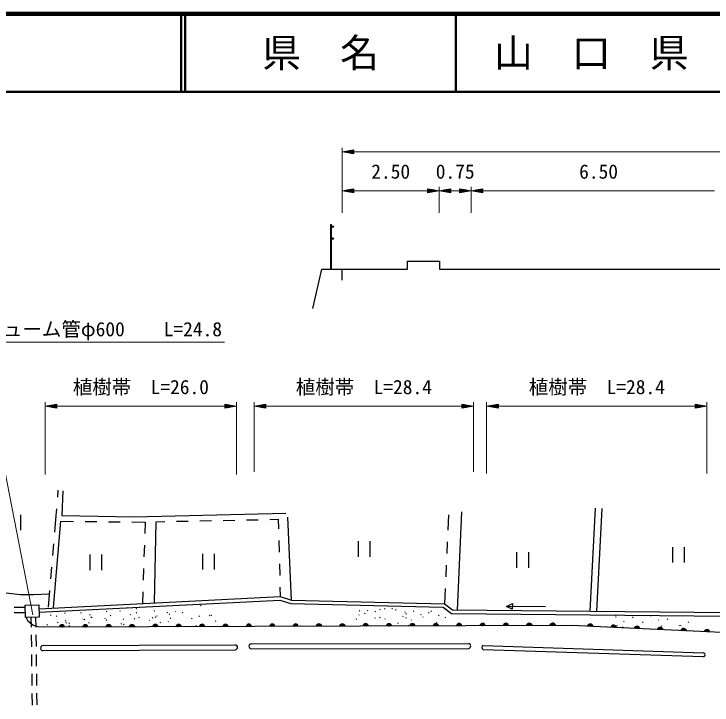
# Model space of a CAD drawing. Units: millimetres, scale not verified. Extents: x 40000 to 680000, y 20000 to 380000.
# Drawn here: x 276273 to 365884, y 291226 to 380000 of the extents above; entities that cross this region are included whole.
import ezdxf
from ezdxf.enums import TextEntityAlignment as Align

# ---------------------------------------------------------------- set-up
doc = ezdxf.new("R2010")
doc.units = ezdxf.units.MM
doc.header["$LTSCALE"] = 1000
for name, color, linetype, lineweight in [('M-BGD', 7, 'Continuous', 25), ('M-STR-HTXT', 7, 'Continuous', 13), ('M-STR-STRD', 7, 'Continuous', 25), ('M-TTL', 2, 'Continuous', 140), ('M-TTL-LINE', 7, 'Continuous', 50)]:
    doc.layers.add(name, color=color, linetype=linetype, lineweight=lineweight)
doc.layers.add('M-TTL-TXT', color=7, linetype='Continuous')
doc.styles.add('ＭＳ ゴシック', font='')
doc.styles.get('ＭＳ ゴシック').set_extended_font_data('MS Gothic')

msp = doc.modelspace()

# ---------------------------------------------------------------- linework, layer by layer
at = {"layer": 'M-BGD'}
for p, q in [((316928, 347220), (316928, 352961)), ((316928, 352961), (317043, 352961)), ((317043, 347220), (317043, 352961)), ((318347, 347220), (318347, 345801)), ((281918, 318821), (281850, 317940)), ((281734, 316444), (281665, 315564)), ((350878, 316525), (350204, 303278)), ((351716, 316483), (351043, 303270)), ((277098, 315676), (277098, 313676)), ((281665, 315564), (281484, 313420)), ((332041, 315651), (331956, 313686)), ((333704, 316064), (333173, 303434)), ((282228, 314829), (281288, 303750)), ((282228, 314829), (283917, 314814)), ((285417, 314800), (286917, 314786)), ((288417, 314773), (289917, 314759)), ((291416, 314746), (293105, 314731)), ((293105, 314731), (293058, 313248)), ((294322, 304349), (294533, 314782)), ((294533, 314782), (295620, 314803)), ((297120, 314832), (298620, 314861)), ((300119, 314890), (301619, 314918)), ((303119, 314947), (304618, 314976)), ((306118, 315005), (307618, 315034)), ((309118, 315062), (310205, 315083)), ((310205, 315083), (310234, 313876)), ((311910, 304713), (311443, 315359)), ((281357, 311925), (281230, 310430)), ((310271, 312376), (310308, 310877)), ((320468, 312273), (320468, 310273)), ((321968, 312273), (321968, 310273)), ((331891, 312187), (331826, 310689)), ((293011, 311749), (292963, 310250)), ((360801, 311517), (360801, 309517)), ((362301, 311517), (362301, 309517)), ((286017, 310551), (286017, 308551)), ((287517, 310551), (287517, 308551)), ((300470, 310635), (300470, 308635)), ((301970, 310635), (301970, 308635)), ((340803, 310845), (340803, 308845)), ((342303, 310845), (342303, 308845)), ((310345, 309377), (310382, 307878)), ((331762, 309190), (331697, 307692)), ((281103, 308936), (280976, 307441)), ((292915, 308751), (292868, 307252)), ((280850, 305947), (280668, 303803)), ((292820, 305752), (292773, 304270)), ((310419, 306378), (310448, 305170)), ((331632, 306193), (331547, 304228)), ((279483, 303593), (310448, 305170)), ((279506, 303144), (310391, 304717)), ((310391, 304717), (311835, 304264)), ((310448, 305170), (311910, 304713)), ((311910, 304713), (331547, 304228)), ((300220, 303977), (300291, 304048)), ((311835, 304264), (331390, 303782)), ((331390, 303782), (332420, 302990)), ((331547, 304228), (332574, 303439)), ((339496, 303906), (340250, 304272)), ((344496, 303849), (339496, 303906)), ((340242, 303523), (339496, 303906)), ((340250, 304272), (340242, 303523)), ((277701, 303050), (276300, 303088)), ((277720, 303737), (276319, 303776)), ((282806, 303012), (282876, 303083)), ((284859, 303060), (284930, 303131)), ((288148, 303227), (288219, 303297)), ((289899, 303299), (289970, 303370)), ((290837, 303672), (290888, 303723)), ((291213, 302835), (291283, 302906)), ((291956, 303621), (292026, 303692)), ((291967, 303044), (292038, 303115)), ((294269, 303320), (294340, 303390)), ((295944, 303100), (296015, 303171)), ((296193, 302884), (296264, 302955)), ((296956, 303189), (297027, 303259)), ((297884, 303074), (297955, 303145)), ((320580, 303290), (320651, 303361)), ((321287, 302953), (321358, 303024)), ((321642, 303341), (321712, 303412)), ((322640, 303229), (322711, 303300)), ((323258, 303486), (323328, 303556)), ((323839, 303559), (323910, 303630)), ((324777, 303601), (324847, 303672)), ((325258, 303425), (325328, 303495)), ((326471, 303168), (326542, 303239)), ((326573, 302896), (326644, 302967)), ((327579, 303271), (327650, 303342)), ((328494, 302831), (328565, 302902)), ((329491, 303049), (329561, 303120)), ((329805, 303252), (329876, 303323)), ((332420, 302990), (370980, 302637)), ((332574, 303439), (371078, 303087)), ((278455, 302489), (278472, 301225)), ((279055, 302497), (279072, 301233)), ((280964, 302740), (281035, 302811)), ((281695, 302616), (281766, 302686)), ((282907, 302025), (282978, 302096)), ((285105, 302240), (285175, 302311)), ((285289, 302172), (285360, 302242)), ((286025, 302801), (286096, 302872)), ((286150, 302506), (286221, 302577)), ((286220, 302427), (286291, 302498)), ((287972, 302297), (288043, 302368)), ((288125, 302101), (288196, 302171)), ((288631, 302700), (288702, 302771)), ((290295, 302240), (290366, 302311)), ((291716, 302279), (291787, 302350)), ((292304, 302454), (292375, 302524)), ((293663, 302070), (293733, 302141)), ((294015, 302402), (294086, 302473)), ((294413, 302475), (294483, 302546)), ((294594, 302656), (294665, 302727)), ((296341, 302337), (296412, 302408)), ((299060, 302299), (299131, 302370)), ((299999, 302604), (300070, 302675)), ((301385, 302709), (301456, 302780)), ((301585, 302760), (301656, 302831)), ((302164, 301981), (302235, 302051)), ((320207, 302250), (320278, 302321)), ((320536, 302756), (320607, 302827)), ((322625, 302403), (322696, 302474)), ((323206, 302425), (323276, 302495)), ((323866, 302245), (323936, 302316)), ((326173, 302601), (326244, 302671)), ((326594, 302418), (326664, 302488)), ((327247, 302118), (327318, 302188)), ((328753, 302497), (328823, 302567)), ((330764, 302693), (330835, 302763)), ((331634, 302463), (331704, 302533)), ((352245, 302418), (352270, 302442)), ((353471, 302670), (353542, 302741)), ((353526, 302525), (353596, 302596)), ((354540, 301927), (354610, 301998)), ((355600, 302686), (355671, 302757)), ((355691, 302427), (355761, 302498)), ((357981, 302662), (358052, 302732)), ((358993, 302122), (359063, 302192)), ((360128, 302224), (360198, 302294)), ((361034, 302692), (361071, 302728)), ((347847, 301453), (280003, 301232)), ((280513, 301499), (280584, 301570)), ((281861, 301784), (281932, 301855)), ((282941, 301756), (283012, 301826)), ((283330, 301706), (283401, 301776)), ((283330, 301360), (283401, 301430)), ((285881, 301776), (285951, 301847)), ((290044, 301645), (290114, 301716)), ((290347, 301543), (290418, 301614)), ((294514, 301430), (294585, 301501)), ((295053, 301812), (295124, 301883)), ((296047, 301896), (296117, 301966)), ((297139, 301424), (297210, 301495)), ((299645, 301417), (299715, 301487)), ((322043, 301369), (322064, 301390)), ((325553, 301723), (325624, 301794)), ((326870, 301399), (326941, 301469)), ((330516, 301771), (330586, 301842)), ((406598, 298640), (347847, 301453)), ((353689, 301418), (353759, 301489)), ((354393, 301189), (354463, 301260)), ((356951, 301823), (357022, 301894)), ((359375, 301360), (359445, 301431)), ((361686, 301420), (361757, 301490)), ((361857, 301401), (361928, 301472)), ((362836, 301860), (362907, 301931)), ((278485, 300225), (278504, 298725)), ((279085, 300233), (279104, 298733)), ((278517, 297725), (278537, 296225)), ((279117, 297733), (279137, 296233)), ((278550, 295226), (278570, 293726)), ((279150, 295233), (279170, 293734)), ((278583, 292726), (278603, 291226)), ((279183, 292734), (279203, 291234))]:
    msp.add_line(p, q, dxfattribs=at)
for points in [[(314623, 342143), (315776, 347220), (326794, 347220), (326794, 348240), (330917, 348240), (330917, 347220), (368694, 347220), (368694, 348284), (380090, 348284), (380090, 347242), (417645, 347242), (417645, 348395), (421547, 348395), (421547, 347220), (434338, 347220), (441987, 342210)], [(282554, 318760), (282399, 315561), (291663, 315393), (311171, 315870)], [(275257, 305648), (277081, 305440), (278764, 305421), (280777, 305517)], [(280003, 301232), (279358, 301268), (278687, 301486), (278090, 301940), (277906, 302301), (277906, 302484)]]:
    msp.add_lwpolyline(points, dxfattribs=at)
msp.add_lwpolyline([(277716, 304067), (279478, 304085), (279495, 302501), (277733, 302483)], close=True, dxfattribs=at)
for centre in [(317157, 352674), (317157, 351143)]:
    msp.add_circle(centre, 115, dxfattribs=at)
for centre, radius, start, end in [((282425, 301185), 354, 8.98392, 171.3891), ((282425, 301185), 283, 11.20796, 169.16506), ((282425, 301185), 212, 14.95429, 165.41873), ((282425, 301185), 142, 22.66602, 157.707), ((282425, 301185), 100, 32.98368, 147.38934), ((282425, 301185), 100, 32.98368, 147.38934), ((285425, 301195), 354, 8.98392, 171.3891), ((285425, 301195), 283, 11.20796, 169.16506), ((285425, 301195), 212, 14.95429, 165.41873), ((285425, 301195), 142, 22.66602, 157.707), ((285425, 301195), 100, 32.98368, 147.38934), ((285425, 301195), 100, 32.98368, 147.38934), ((288425, 301205), 354, 8.98392, 171.3891), ((288425, 301205), 283, 11.20796, 169.16506), ((288425, 301205), 212, 14.95429, 165.41873), ((288425, 301205), 142, 22.66602, 157.707), ((288425, 301205), 100, 32.98368, 147.38934), ((288425, 301205), 100, 32.98368, 147.38934), ((291425, 301215), 354, 8.98392, 171.3891), ((291425, 301215), 283, 11.20796, 169.16506), ((291425, 301215), 212, 14.95429, 165.41873), ((291425, 301215), 142, 22.66602, 157.707), ((291425, 301215), 100, 32.98368, 147.38934), ((291425, 301215), 100, 32.98368, 147.38934), ((294425, 301225), 354, 8.98392, 171.3891), ((294425, 301225), 283, 11.20796, 169.16506), ((294425, 301225), 212, 14.95429, 165.41873), ((294425, 301225), 142, 22.66602, 157.707), ((294425, 301225), 100, 32.98368, 147.38934), ((294425, 301225), 100, 32.98368, 147.38934), ((297425, 301234), 354, 8.98392, 171.3891), ((297425, 301234), 283, 11.20796, 169.16506), ((297425, 301234), 212, 14.95429, 165.41873), ((297425, 301234), 142, 22.66602, 157.707), ((297425, 301234), 100, 32.98368, 147.38934), ((297425, 301234), 100, 32.98368, 147.38934), ((300425, 301244), 354, 8.98392, 171.3891), ((300425, 301244), 283, 11.20796, 169.16506), ((300425, 301244), 212, 14.95429, 165.41873), ((300425, 301244), 142, 22.66602, 157.707), ((300425, 301244), 100, 32.98368, 147.38934), ((300425, 301244), 100, 32.98368, 147.38934), ((303425, 301254), 354, 8.98392, 171.3891), ((303425, 301254), 283, 11.20796, 169.16506), ((303425, 301254), 212, 14.95429, 165.41873), ((303425, 301254), 142, 22.66602, 157.707), ((303425, 301254), 100, 32.98368, 147.38934), ((303425, 301254), 100, 32.98368, 147.38934), ((306425, 301264), 354, 8.98392, 171.3891), ((306425, 301264), 283, 11.20796, 169.16506), ((306425, 301264), 212, 14.95429, 165.41873), ((306425, 301264), 142, 22.66602, 157.707), ((306425, 301264), 100, 32.98368, 147.38934), ((306425, 301264), 100, 32.98368, 147.38934), ((309425, 301273), 354, 8.98392, 171.3891), ((309425, 301273), 283, 11.20796, 169.16506), ((309425, 301273), 212, 14.95429, 165.41873), ((309425, 301273), 142, 22.66602, 157.707), ((309425, 301273), 100, 32.98368, 147.38934), ((309425, 301273), 100, 32.98368, 147.38934), ((312425, 301283), 354, 8.98392, 171.3891), ((312425, 301283), 283, 11.20796, 169.16506), ((312425, 301283), 212, 14.95429, 165.41873), ((312425, 301283), 142, 22.66602, 157.707), ((312425, 301283), 100, 32.98368, 147.38934), ((312425, 301283), 100, 32.98368, 147.38934), ((315425, 301293), 354, 8.98392, 171.3891), ((315425, 301293), 283, 11.20796, 169.16506), ((315425, 301293), 212, 14.95429, 165.41873), ((315425, 301293), 142, 22.66602, 157.707), ((315425, 301293), 100, 32.98368, 147.38934), ((315425, 301293), 100, 32.98368, 147.38934), ((318425, 301303), 354, 8.98392, 171.3891), ((318425, 301303), 283, 11.20796, 169.16506), ((318425, 301303), 212, 14.95429, 165.41873), ((318425, 301303), 142, 22.66602, 157.707), ((318425, 301303), 100, 32.98368, 147.38934), ((318425, 301303), 100, 32.98368, 147.38934), ((321425, 301312), 354, 8.98392, 171.3891), ((321425, 301312), 283, 11.20796, 169.16506), ((321425, 301312), 212, 14.95429, 165.41873), ((321425, 301312), 142, 22.66602, 157.707), ((321425, 301312), 100, 32.98368, 147.38934), ((321425, 301312), 100, 32.98368, 147.38934), ((324425, 301322), 354, 8.98392, 171.3891), ((324425, 301322), 283, 11.20796, 169.16506), ((324425, 301322), 212, 14.95429, 165.41873), ((324425, 301322), 142, 22.66602, 157.707), ((324425, 301322), 100, 32.98368, 147.38934), ((324425, 301322), 100, 32.98368, 147.38934), ((327425, 301332), 354, 8.98392, 171.3891), ((327425, 301332), 283, 11.20796, 169.16506), ((327425, 301332), 212, 14.95429, 165.41873), ((327425, 301332), 142, 22.66602, 157.707), ((327425, 301332), 100, 32.98368, 147.38934), ((327425, 301332), 100, 32.98368, 147.38934), ((330425, 301342), 354, 8.98392, 171.3891), ((330425, 301342), 283, 11.20796, 169.16506), ((330425, 301342), 212, 14.95429, 165.41873), ((330425, 301342), 142, 22.66602, 157.707), ((330425, 301342), 100, 32.98368, 147.38934), ((330425, 301342), 100, 32.98368, 147.38934), ((333425, 301351), 354, 8.98392, 171.3891), ((333425, 301351), 283, 11.20796, 169.16506), ((333425, 301351), 212, 14.95429, 165.41873), ((333425, 301351), 142, 22.66602, 157.707), ((333425, 301351), 100, 32.98368, 147.38934), ((333425, 301351), 100, 32.98368, 147.38934), ((336425, 301361), 354, 8.98392, 171.3891), ((336425, 301361), 283, 11.20796, 169.16506), ((336425, 301361), 212, 14.95429, 165.41873), ((336425, 301361), 142, 22.66602, 157.707), ((336425, 301361), 100, 32.98368, 147.38934), ((336425, 301361), 100, 32.98368, 147.38934), ((339425, 301371), 354, 8.98392, 171.3891), ((339425, 301371), 283, 11.20796, 169.16506), ((339425, 301371), 212, 14.95429, 165.41873), ((339425, 301371), 142, 22.66602, 157.707), ((339425, 301371), 100, 32.98368, 147.38934), ((339425, 301371), 100, 32.98368, 147.38934), ((342425, 301381), 354, 8.98392, 171.3891), ((342425, 301381), 283, 11.20796, 169.16506), ((342425, 301381), 212, 14.95429, 165.41873), ((342425, 301381), 142, 22.66602, 157.707), ((342425, 301381), 100, 32.98368, 147.38934), ((342425, 301381), 100, 32.98368, 147.38934), ((345425, 301391), 354, 8.98392, 171.3891), ((345425, 301391), 283, 11.20796, 169.16506), ((345425, 301391), 212, 14.95429, 165.41873), ((345425, 301391), 142, 22.66602, 157.707), ((345425, 301391), 100, 32.98368, 147.38934), ((345425, 301391), 100, 32.98368, 147.38934), ((350251, 301283), 354, 6.05611, 168.46129), ((350251, 301283), 283, 8.28015, 166.23725), ((350251, 301283), 212, 12.02647, 162.49092), ((350251, 301283), 142, 19.7382, 154.77919), ((350251, 301283), 100, 30.05587, 144.46153), ((350251, 301283), 100, 30.05587, 144.46153), ((353248, 301140), 354, 6.05611, 168.46129), ((353248, 301140), 283, 8.28015, 166.23725), ((353248, 301140), 212, 12.02647, 162.49092), ((353248, 301140), 142, 19.7382, 154.77919), ((353248, 301140), 100, 30.05587, 144.46153), ((353248, 301140), 100, 30.05587, 144.46153), ((356244, 300996), 354, 6.05611, 168.46129), ((356244, 300996), 283, 8.28015, 166.23725), ((356244, 300996), 212, 12.02647, 162.49092), ((356244, 300996), 142, 19.7382, 154.77919), ((356244, 300996), 100, 30.05587, 144.46153), ((356244, 300996), 100, 30.05587, 144.46153), ((359241, 300853), 354, 6.05611, 168.46129), ((359241, 300853), 283, 8.28015, 166.23725), ((359241, 300853), 212, 12.02647, 162.49092), ((359241, 300853), 142, 19.7382, 154.77919), ((359241, 300853), 100, 30.05587, 144.46153), ((359241, 300853), 100, 30.05587, 144.46153), ((362237, 300709), 354, 6.05611, 168.46129), ((362237, 300709), 283, 8.28015, 166.23725), ((362237, 300709), 212, 12.02647, 162.49092), ((362237, 300709), 142, 19.7382, 154.77919), ((362237, 300709), 100, 30.05587, 144.46153), ((362237, 300709), 100, 30.05587, 144.46153), ((365234, 300566), 354, 6.05611, 168.46129), ((365234, 300566), 283, 8.28015, 166.23725), ((365234, 300566), 212, 12.02647, 162.49092), ((365234, 300566), 142, 19.7382, 154.77919), ((365234, 300566), 100, 30.05587, 144.46153), ((365234, 300566), 100, 30.05587, 144.46153)]:
    msp.add_arc(centre, radius, start, end, dxfattribs=at)
at = {"layer": 'M-STR-HTXT'}
for p, q in [((318398, 354456), (318398, 362791)), ((318398, 362291), (319898, 362541)), ((318398, 362291), (319898, 362041)), ((318398, 362291), (319898, 362291)), ((319898, 362341), (318698, 362341)), ((319898, 362241), (318698, 362241)), ((318998, 362391), (319898, 362391)), ((318998, 362191), (319898, 362191)), ((319898, 362441), (319298, 362441)), ((319898, 362141), (319298, 362141)), ((319598, 362491), (319898, 362491)), ((319598, 362091), (319898, 362091)), ((319898, 362041), (319898, 362541)), ((319898, 362291), (330868, 362291)), ((330868, 362291), (334959, 362291)), ((334959, 362291), (367681, 362291)), ((330868, 354456), (330868, 357791)), ((334959, 354456), (334959, 357791)), ((318398, 357291), (319898, 357541)), ((318398, 357291), (319898, 357041)), ((318398, 357291), (319898, 357291)), ((319898, 357341), (318698, 357341)), ((319898, 357241), (318698, 357241)), ((318998, 357391), (319898, 357391)), ((318998, 357191), (319898, 357191)), ((319898, 357441), (319298, 357441)), ((319898, 357141), (319298, 357141)), ((319598, 357491), (319898, 357491)), ((319598, 357091), (319898, 357091)), ((319898, 357041), (319898, 357541)), ((319898, 357291), (329368, 357291)), ((330868, 357291), (329368, 357541)), ((329368, 357541), (329368, 357041)), ((329668, 357491), (329368, 357491)), ((329368, 357441), (329968, 357441)), ((330268, 357391), (329368, 357391)), ((329368, 357341), (330568, 357341)), ((330868, 357291), (329368, 357041)), ((330868, 357291), (329368, 357291)), ((329368, 357241), (330568, 357241)), ((330268, 357191), (329368, 357191)), ((329368, 357141), (329968, 357141)), ((329668, 357091), (329368, 357091)), ((330868, 357291), (332368, 357541)), ((330868, 357291), (332368, 357041)), ((330868, 357291), (332368, 357291)), ((332368, 357341), (331168, 357341)), ((332368, 357241), (331168, 357241)), ((331468, 357391), (332368, 357391)), ((331468, 357191), (332368, 357191)), ((332368, 357441), (331768, 357441)), ((332368, 357141), (331768, 357141)), ((332068, 357491), (332368, 357491)), ((332068, 357091), (332368, 357091)), ((332368, 357041), (332368, 357541)), ((332368, 357291), (333459, 357291)), ((334959, 357291), (333459, 357541)), ((333459, 357541), (333459, 357041)), ((333759, 357491), (333459, 357491)), ((333459, 357441), (334059, 357441)), ((334359, 357391), (333459, 357391)), ((333459, 357341), (334659, 357341)), ((334959, 357291), (333459, 357041)), ((334959, 357291), (333459, 357291)), ((333459, 357241), (334659, 357241)), ((334359, 357191), (333459, 357191)), ((333459, 357141), (334059, 357141)), ((333759, 357091), (333459, 357091)), ((334959, 357291), (336459, 357541)), ((334959, 357291), (336459, 357041)), ((334959, 357291), (336459, 357291)), ((336459, 357341), (335259, 357341)), ((336459, 357241), (335259, 357241)), ((335559, 357391), (336459, 357391)), ((335559, 357191), (336459, 357191)), ((336459, 357441), (335859, 357441)), ((336459, 357141), (335859, 357141)), ((336159, 357491), (336459, 357491)), ((336159, 357091), (336459, 357091)), ((336459, 357041), (336459, 357541)), ((336459, 357291), (366181, 357291)), ((280275, 320839), (280275, 330113)), ((280275, 329613), (281775, 329863)), ((281475, 329813), (281775, 329813)), ((281775, 329363), (281775, 329863)), ((304854, 329613), (303354, 329863)), ((303354, 329863), (303354, 329363)), ((303654, 329813), (303354, 329813)), ((304854, 320839), (304854, 330113)), ((307099, 321175), (307099, 330113)), ((307099, 329613), (308599, 329863)), ((308299, 329813), (308599, 329813)), ((308599, 329363), (308599, 329863)), ((335269, 329613), (333769, 329863)), ((333769, 329863), (333769, 329363)), ((334069, 329813), (333769, 329813)), ((335269, 321175), (335269, 330113)), ((336953, 320951), (336953, 330113)), ((336953, 329613), (338453, 329863)), ((338153, 329813), (338453, 329813)), ((338453, 329363), (338453, 329863)), ((365236, 329613), (363736, 329863)), ((363736, 329863), (363736, 329363)), ((364036, 329813), (363736, 329813)), ((365236, 320951), (365236, 330113)), ((280275, 329613), (281775, 329363)), ((280275, 329613), (281775, 329613)), ((281775, 329663), (280575, 329663)), ((281775, 329563), (280575, 329563)), ((280875, 329713), (281775, 329713)), ((280875, 329513), (281775, 329513)), ((281775, 329763), (281175, 329763)), ((281775, 329463), (281175, 329463)), ((281475, 329413), (281775, 329413)), ((281775, 329613), (303354, 329613)), ((303354, 329763), (303954, 329763)), ((304254, 329713), (303354, 329713)), ((303354, 329663), (304554, 329663)), ((304854, 329613), (303354, 329363)), ((304854, 329613), (303354, 329613)), ((303354, 329563), (304554, 329563)), ((304254, 329513), (303354, 329513)), ((303354, 329463), (303954, 329463)), ((303654, 329413), (303354, 329413)), ((307099, 329613), (308599, 329363)), ((307099, 329613), (308599, 329613)), ((308599, 329663), (307399, 329663)), ((308599, 329563), (307399, 329563)), ((307699, 329713), (308599, 329713)), ((307699, 329513), (308599, 329513)), ((308599, 329763), (307999, 329763)), ((308599, 329463), (307999, 329463)), ((308299, 329413), (308599, 329413)), ((308599, 329613), (333769, 329613)), ((333769, 329763), (334369, 329763)), ((334669, 329713), (333769, 329713)), ((333769, 329663), (334969, 329663)), ((335269, 329613), (333769, 329363)), ((335269, 329613), (333769, 329613)), ((333769, 329563), (334969, 329563)), ((334669, 329513), (333769, 329513)), ((333769, 329463), (334369, 329463)), ((334069, 329413), (333769, 329413)), ((336953, 329613), (338453, 329363)), ((336953, 329613), (338453, 329613)), ((338453, 329663), (337253, 329663)), ((338453, 329563), (337253, 329563)), ((337553, 329713), (338453, 329713)), ((337553, 329513), (338453, 329513)), ((338453, 329763), (337853, 329763)), ((338453, 329463), (337853, 329463)), ((338153, 329413), (338453, 329413)), ((338453, 329613), (363736, 329613)), ((363736, 329763), (364336, 329763)), ((364636, 329713), (363736, 329713)), ((363736, 329663), (364936, 329663)), ((365236, 329613), (363736, 329363)), ((365236, 329613), (363736, 329613)), ((363736, 329563), (364936, 329563)), ((364636, 329513), (363736, 329513)), ((363736, 329463), (364336, 329463)), ((364036, 329413), (363736, 329413))]:
    msp.add_line(p, q, dxfattribs=at)
msp.add_lwpolyline([(278716, 302814), (271847, 337844), (303297, 337844)], dxfattribs=at)
at = {"layer": 'M-STR-STRD'}
for p, q in [((280020, 298858), (304706, 298966)), ((306718, 299088), (334646, 299142)), ((306719, 298455), (334647, 298509)), ((336501, 298878), (364759, 297941)), ((280023, 298217), (304709, 298325)), ((336485, 298379), (364742, 297442))]:
    msp.add_line(p, q, dxfattribs=at)
for centre, radius, start, end in [((280007, 298537), 321, 87.6052, 272.89652), ((304647, 298645), 326, 280.88376, 79.61795), ((306751, 298772), 318, 95.92255, 264.29918), ((334578, 298826), 324, 282.38948, 77.83225), ((336586, 298626), 267, 108.64365, 247.55556), ((364758, 297691), 250, 266.49438, 89.70483)]:
    msp.add_arc(centre, radius, start, end, dxfattribs=at)
at = {"layer": 'M-TTL'}
msp.add_line((680000, 380000), (40000, 380000), dxfattribs=at)
at = {"layer": 'M-TTL-LINE'}
for p, q in [((297750, 380000), (297750, 370000)), ((298250, 380000), (298250, 370000)), ((333000, 380000), (333000, 370000)), ((40000, 370000), (680000, 370000))]:
    msp.add_line(p, q, dxfattribs=at)

# ---------------------------------------------------------------- texts
at = {"layer": 'M-STR-HTXT', "style": 'ＭＳ ゴシック'}
for s, p in [('2.50', (324633, 358291)), ('0.75', (332913, 358291)), ('6.50', (351320, 358291)), ('ヒューム管φ600\u3000\u3000L=24.8', (287672, 338044)), ('植樹帯  L=26.0', (292565, 330613)), ('植樹帯  L=28.4', (321184, 330613)), ('植樹帯  L=28.4', (351094, 330613))]:
    msp.add_text(s, height=1833, dxfattribs=at).set_placement(p, align=Align.BOTTOM_CENTER)
at = {"layer": 'M-TTL-TXT', "style": 'ＭＳ ゴシック'}
for s, p in [('県\u3000名', (315625, 375000)), ('山\u3000口\u3000県', (350375, 375000))]:
    msp.add_text(s, height=3666, dxfattribs=at).set_placement(p, align=Align.MIDDLE_CENTER)

doc.saveas('drawing.dxf')
